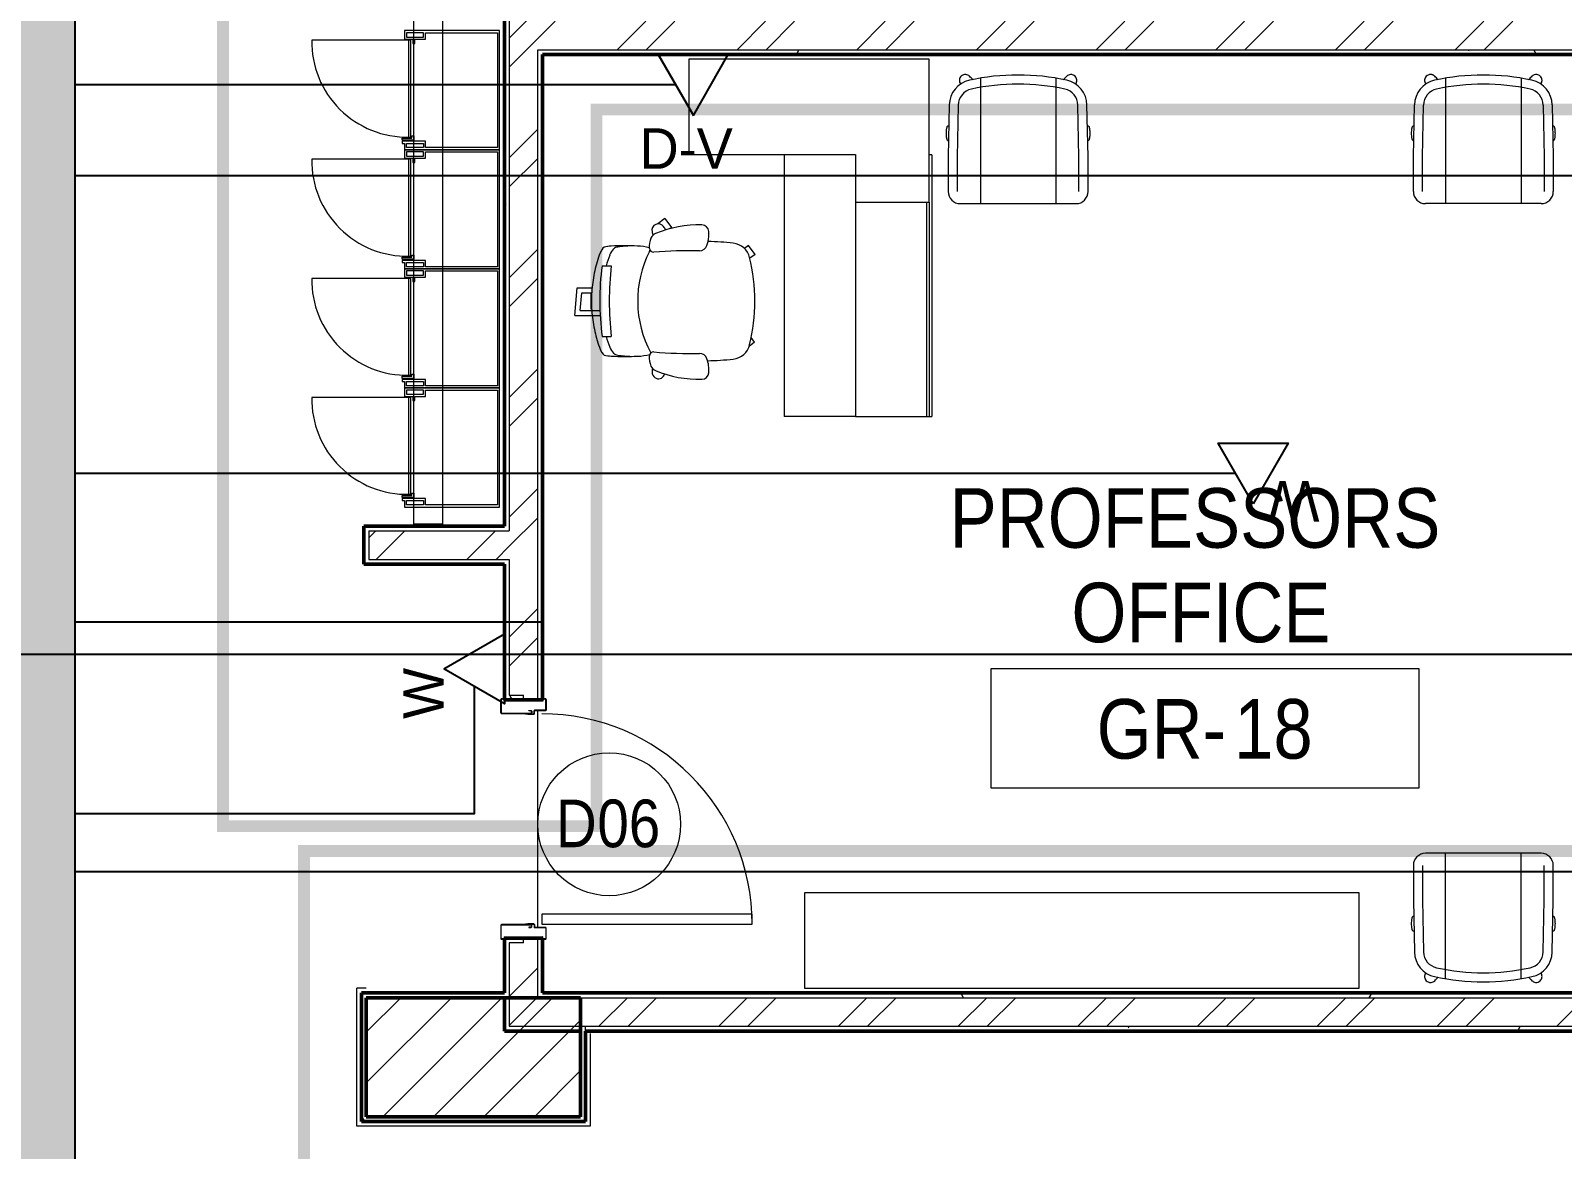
# Model space of a CAD drawing. Header units: millimetres. Extents: x -9358 to 257996, y -67499 to 9117.
# Drawn here: x 42630 to 49064, y -29425 to -24728 of the extents above; entities that cross this region are included whole.
import ezdxf

# ---------------------------------------------------------------- set-up
doc = ezdxf.new("R2010")
doc.units = ezdxf.units.MM
doc.header["$LTSCALE"] = 1000
for name, color, linetype, lineweight in [('123', 2, 'Continuous', 9), ('A-COL-RFC-1', 8, 'Continuous', 9), ('A-COL-RFC-2', 8, 'Continuous', 50), ('A-DOOR', 8, 'Continuous', 9), ('A-DOOR-1', 8, 'Continuous', 18), ('A-DOR', 8, 'Continuous', 9), ('A-FLR-PAT', 8, 'Continuous', 18), ('A-FRN', 8, 'Continuous', 9), ('A-GEN-MOD', 8, 'Continuous', 9), ('A-ROM-NAM', 8, 'Continuous', 9), ('A-TYP-DOR', 8, 'Continuous', 0), ('A-WAL-CLD', 8, 'Continuous', 9), ('A-WAL-CMU', 8, 'Continuous', 50), ('A-WAL-LOW-30', 8, 'Continuous', 18), ('A-WAL-PAT-1', 8, 'Continuous', 9)]:
    doc.layers.add(name, color=color, linetype=linetype, lineweight=lineweight)
for name, color, linetype in [('CCTV', 4, 'Continuous'), ('CCTVNET', 6, 'Continuous'), ('DATANET', 4, 'Continuous'), ('F POINT AGN', 7, 'Continuous'), ('LC-CABLE -10', 4, 'Continuous'), ('LC-T-OUTLET', 4, 'Continuous'), ('Route - rack1', 7, 'Continuous')]:
    doc.layers.add(name, color=color, linetype=linetype)
doc.styles.add('Arial_5', font='arial.ttf', dxfattribs={"width": 0.85, "height": 200})
doc.styles.add('Arial_7', font='arial.ttf', dxfattribs={"width": 0.85, "height": 200})
pattern_1 = [(0, (0, 0), (812.8, 203.2), [33.528, -576.072, 33.528, -576.072, -3251.2]), (0, (0, 0), (812.8, 203.2), [-1219.2, 33.528, -1185.672, 33.528, -576.072, -1422.4]), (0, (0, 0), (812.8, 203.2), [-3048, 33.528, -372.872, 33.528, -982.472]), (120, (304.8, 101.6), (-582.37636, 602.30545), [33.528, -576.072, 33.528, -576.072, -3251.2]), (120, (304.8, 101.6), (-582.37636, 602.30545), [-1219.2, 33.528, -1185.672, 33.528, -576.072, -1422.4]), (120, (304.8, 101.6), (-582.37636, 602.30545), [-3048, 33.528, -372.872, 33.528, -982.472]), (240, (406.4, 508), (-230.42364, -805.50545), [33.528, -576.072, 33.528, -576.072, -3251.2]), (240, (406.4, 508), (-230.42364, -805.50545), [-1219.2, 33.528, -1185.672, 33.528, -576.072, -1422.4]), (240, (406.4, 508), (-230.42364, -805.50545), [-3048, 33.528, -372.872, 33.528, -982.472])]
pattern_2 = [(45, (0, 0), (-251.4472, 251.4472), []), (45, (0, 381), (-251.4472, 251.4472), [])]

# ---------------------------------------------------------------- blocks, each defined once
blk = doc.blocks.new('Door Tag - Door Tag-41184-01-Ground Floor Plan')
at = {"layer": 'A-TYP-DOR'}
blk.add_circle((0, 0), 3, dxfattribs=at)
blk = doc.blocks.new('D-W')
at = {"color": 3, "elevation": 0}
blk.add_lwpolyline([(0, 254.5), (146.9, 0), (-146.9, 0), (0, 254.5)], dxfattribs=at)
at = {"layer": 'LC-T-OUTLET', "color": 2}
blk.add_attdef('W', (77.2, 236.3, 0), '', height=170, dxfattribs=at)
blk = doc.blocks.new('D-V')
at = {"color": 3}
blk.add_lwpolyline([(1.2, 256.5), (146.9, 0), (-146.9, 0), (1.2, 256.5)], dxfattribs=at)
at = {"layer": 'CCTV', "color": 2}
blk.add_attdef('D-V', (-225.1, 246.5), '', height=170, dxfattribs=at)
blk = doc.blocks.new('Wood door - 1000-Wood Door-2297988-01-Ground Floor Furniture Plan')
at = {"layer": 'A-DOOR'}
blk.add_arc((442, 77), 884, 90, 180, dxfattribs=at)
at = {"layer": 'A-DOOR-1'}
for p, q in [((442, 961), (399, 961)), ((399, 961), (399, 77)), ((442, 77), (442, 961)), ((-505, 92.5), (-505, 82.5)), ((-505, 92.5), (-505, 82.5)), ((-503.5, 92.5), (-503.5, 82.5)), ((-502.5, 95), (-457.5, 95)), ((-457.5, 95), (-502.5, 95)), ((-457.5, 93.5), (-502.5, 93.5)), ((-502.5, 81.5), (-495, 81.5)), ((-495, 80), (-502.5, 80)), ((-500, 80), (-495, 80)), ((-495, 81.5), (-495, 80)), ((-495, 80), (-495, -80)), ((-456.5, 92.5), (-456.5, 47)), ((-455, 92.5), (-455, 47)), ((-455, 47), (-455, 92.5)), ((399, 77), (442, 77)), ((455, 92.5), (455, 47)), ((455, 92.5), (455, 47)), ((456.5, 92.5), (456.5, 47)), ((502.5, 95), (457.5, 95)), ((502.5, 95), (457.5, 95)), ((457.5, 93.5), (502.5, 93.5)), ((495, 81.5), (495, 80)), ((502.5, 81.5), (495, 81.5)), ((495, 80), (502.5, 80)), ((495, -80), (495, 80)), ((495, 80), (500, 80)), ((503.5, 92.5), (503.5, 82.5)), ((505, 92.5), (505, 82.5)), ((505, 82.5), (505, 92.5)), ((-455.2, 23), (-455.2, 32.5)), ((-453.7, 23), (-455.2, 23)), ((-442.5, 46), (-454, 46)), ((-442.5, 46), (-454, 46)), ((-442.5, 44.5), (-454, 44.5)), ((-453.7, 32.5), (-453.7, 23)), ((-452.7, 35), (-445.7, 35)), ((-445.7, 33.5), (-452.7, 33.5)), ((-444.7, -92.5), (-444.7, 32.5)), ((-443.2, 32.5), (-443.2, 8.1)), ((-443.2, 8.4), (-441.5, 18.1)), ((-441.7, 8.1), (-443.2, 8.4)), ((-443.2, 8.1), (-443.2, -92.5)), ((-443.2, -92.5), (-443.2, 8.1)), ((-443.2, 8.1), (-441.7, 8.1)), ((-440, 18), (-441.7, 8.1)), ((-441.7, 8.1), (-440, 18)), ((-441.5, 18.1), (-441.5, 43.5)), ((-440, 43.5), (-440, 18)), ((-440, 18), (-440, 43.5)), ((440, 43.5), (440, 18)), ((440, 43.5), (440, 18)), ((440, 18), (441.7, 8.1)), ((440, 18), (441.7, 8.1)), ((441.5, 18.1), (441.5, 43.5)), ((443.2, 8.4), (441.5, 18.1)), ((441.7, 8.1), (443.2, 8.4)), ((441.7, 8.1), (443.2, 8.4)), ((442.5, 46), (454, 46)), ((454, 46), (442.5, 46)), ((442.5, 44.5), (454, 44.5)), ((443.2, 32.5), (443.2, 8.1)), ((443.2, 8.4), (443.2, -92.5)), ((443.2, 8.1), (443.2, -92.5)), ((444.7, -92.5), (444.7, 32.5)), ((452.7, 35), (445.7, 35)), ((445.7, 33.5), (452.7, 33.5)), ((453.7, 32.5), (453.7, 23)), ((453.7, 23), (455.2, 23)), ((455.2, 23), (455.2, 32.5)), ((-505, -92.5), (-505, -82.5)), ((-505, -82.5), (-505, -92.5)), ((-503.5, -82.5), (-503.5, -92.5)), ((-502.5, -80), (-495, -80)), ((-495, -81.5), (-502.5, -81.5)), ((-502.5, -93.5), (-445.7, -93.5)), ((-445.7, -95), (-502.5, -95)), ((-502.5, -95), (-445.7, -95)), ((-495, -80), (-500, -80)), ((-495, -81.5), (-495, -80)), ((502.5, -93.5), (445.7, -93.5)), ((445.7, -95), (502.5, -95)), ((445.7, -95), (502.5, -95)), ((495, -81.5), (495, -80)), ((502.5, -80), (495, -80)), ((500, -80), (495, -80)), ((495, -81.5), (502.5, -81.5)), ((503.5, -82.5), (503.5, -92.5)), ((505, -92.5), (505, -82.5)), ((505, -92.5), (505, -82.5))]:
    blk.add_line(p, q, dxfattribs=at)
for centre, radius, start, end in [((-502.5, 92.5), 2.5, 90, 180), ((-502.5, 92.5), 2.5, 90, 180), ((-502.5, 82.5), 2.5, 180, 270), ((-502.5, 82.5), 2.5, 180, 270), ((-502.5, 92.5), 1, 90, 180), ((-502.5, 82.5), 1, 180, 270), ((-457.5, 92.5), 2.5, 0, 90), ((-457.5, 92.5), 2.5, 0, 90), ((-457.5, 92.5), 1, 0, 90), ((457.5, 92.5), 2.5, 90, 180), ((457.5, 92.5), 2.5, 90, 180), ((457.5, 92.5), 1, 90, 180), ((502.5, 92.5), 2.5, 0, 90), ((502.5, 92.5), 2.5, 0, 90), ((502.5, 92.5), 1, 0, 90), ((502.5, 82.5), 1, 270, 0), ((502.5, 82.5), 2.5, 270, 0), ((502.5, 82.5), 2.5, 270, 0), ((-454, 47), 2.5, 180, 270), ((-452.7, 32.5), 2.5, 90, 180), ((-454, 47), 0.997, 180, 270), ((-454, 47), 0.997, 180, 270), ((-452.7, 32.5), 1.01, 90, 180), ((-445.7, 32.5), 2.5, 0, 90), ((-445.7, 32.5), 0.984, 0, 90), ((-442.5, 43.5), 2.5, 0, 90), ((-442.5, 43.5), 2.5, 0, 90), ((-442.5, 43.5), 1, 0, 90), ((442.5, 43.5), 2.5, 90, 180), ((442.5, 43.5), 2.5, 90, 180), ((442.5, 43.5), 1, 90, 180), ((445.7, 32.5), 2.5, 90, 180), ((445.7, 32.5), 0.984, 90, 180), ((452.7, 32.5), 2.5, 0, 90), ((452.7, 32.5), 1.01, 0, 90), ((454, 47), 2.5, 270, 0), ((454, 47), 0.997, 270, 0), ((454, 47), 0.979, 270, 360), ((-502.5, -82.5), 2.5, 90, 180), ((-502.5, -82.5), 2.5, 90, 180), ((-502.5, -92.5), 2.5, 180, 270), ((-502.5, -92.5), 2.5, 180, 270), ((-502.5, -82.5), 1.01, 90, 180), ((-502.5, -92.5), 1.03, 180, 270), ((-445.7, -92.5), 0.985, 270, 0), ((-445.7, -92.5), 2.5, 270, 0), ((-445.7, -92.5), 2.5, 270, 360), ((445.7, -92.5), 2.5, 180, 270), ((445.7, -92.5), 2.5, 180, 270), ((445.7, -92.5), 0.985, 180, 270), ((502.5, -82.5), 2.5, 0, 90), ((502.5, -82.5), 2.5, 0, 90), ((502.5, -82.5), 1.01, 0, 90), ((502.5, -92.5), 1.03, 270, 0), ((502.5, -92.5), 2.5, 270, 0), ((502.5, -92.5), 2.5, 270, 360)]:
    blk.add_arc(centre, radius, start, end, dxfattribs=at)
blk = doc.blocks.new('FR_Lockers-MLTPL_Dar - FR_Lockers-MLTPL_Dar-1703966-01-Ground Floor Furniture Plan')
at = {"layer": 'A-GEN-MOD'}
for p, q in [((-40, 382.2), (-40, 789.1)), ((-500, 400), (-500, 0)), ((-473.3, 400), (-500, 400)), ((-491.1, 391.1), (-473.3, 391.1)), ((-491.1, 320), (-491.1, 391.1)), ((-473.3, 408.9), (-473.3, 400)), ((-464.4, 408.9), (-473.3, 408.9)), ((-473.3, 391.1), (-473.3, 320)), ((-464.4, 311.1), (-464.4, 408.9)), ((-460, 408.9), (-451.1, 408.9)), ((-460, 360), (-460, 408.9)), ((-451.1, 408.9), (-451.1, 368.9)), ((-35.6, 400), (-35.6, 364.4)), ((0, 400), (-35.6, 400)), ((-26.7, 391.1), (-26.7, 320)), ((-8.9, 391.1), (-26.7, 391.1)), ((-8.9, 320), (-8.9, 391.1)), ((0, 0), (0, 400)), ((-442.2, 360), (-460, 360)), ((-451.1, 368.9), (-442.2, 368.9)), ((-446.7, 382.2), (-446.7, 373.3)), ((-40, 382.2), (-446.7, 382.2)), ((-446.7, 373.3), (-40, 373.3)), ((-442.2, 368.9), (-442.2, 360)), ((-53.3, 364.4), (-53.3, 355.6)), ((-35.6, 364.4), (-53.3, 364.4)), ((-53.3, 355.6), (-35.6, 355.6)), ((-40, 373.3), (-40, 382.2)), ((-35.6, 355.6), (-35.6, 311.1)), ((-473.3, 320), (-491.1, 320)), ((-491.1, 311.1), (-464.4, 311.1)), ((-491.1, 8.9), (-491.1, 311.1)), ((-35.6, 311.1), (-8.9, 311.1)), ((-26.7, 320), (-8.9, 320)), ((-8.9, 311.1), (-8.9, 8.9)), ((-500, 0), (0, 0)), ((-8.9, 8.9), (-491.1, 8.9))]:
    blk.add_line(p, q, dxfattribs=at)
blk.add_arc((-46.8, 389.2), 400, 89.03054, 181.28823, dxfattribs=at)
blk = doc.blocks.new('Walls 243 - Walls 41-1846516-01-Ground Floor Furniture Plan')
at = {"layer": 'A-FRN'}
for p, q in [((59274.7, -33081.6), (59274.7, -33481.6)), ((61604.7, -33081.6), (59274.7, -33081.6)), ((61604.7, -33481.6), (61604.7, -33081.6)), ((59274.7, -33481.6), (61604.7, -33481.6))]:
    blk.add_line(p, q, dxfattribs=at)
blk = doc.blocks.new('Scoop_Conference_Swivel_Chair_14893 - Scoop_Conference_Swivel_Chair_14893-746239-01-Ground Floor Furniture Plan')
at = {"layer": 'A-FRN'}
for p, q in [((-293.9, 139.9), (-293.9, -5.1)), ((-255.8, 139.9), (-255.8, -4.7)), ((243.1, 190.7), (-243.1, 190.7)), ((-158.6, -336.1), (-158.6, 190.7)), ((158.6, -336.1), (158.6, 190.7)), ((255.8, -4.7), (255.8, 139.9)), ((293.9, -5.1), (293.9, 139.9)), ((-293.9, -5.1), (-289.4, -224)), ((-255.8, -4.7), (-251.3, -223.2)), ((251.3, -223.2), (255.8, -4.7)), ((289.4, -224), (293.9, -5.1)), ((-292.5, -74.7), (-296, -74.7)), ((296, -74.7), (292.5, -74.7)), ((-296, -134.7), (-291.2, -134.7)), ((291.2, -134.7), (296, -134.7))]:
    blk.add_line(p, q, dxfattribs=at)
for centre, radius, start, end in [((-243.1, 139.9), 50.8, 90, 180), ((243.1, 139.9), 50.8, 0, 90), ((-181.4, -221.7), 108, 181.19256, 257.64827), ((-181.4, -221.7), 69.8, 181.19256, 257.64827), ((181.4, -221.7), 69.9, 282.35173, 358.80744), ((181.4, -221.7), 108, 282.35173, 358.80744), ((0, 606.8), 918, 257.64827, 282.35173), ((-221.9, -326.6), 24.9, 185.23282, 189), ((-221.9, -326.6), 24.9, 221.51523, 225), ((-221.9, -326.6), 24.9, 225, 228.48748), ((-221.9, -326.6), 24.9, 261, 264.76465), ((0, 606.8), 956.1, 257.64827, 282.35173)]:
    blk.add_arc(centre, radius, start, end, dxfattribs=at)
for points, knots in [([(-296, -134.7), (-296.5, -134.7), (-297.2, -133.8), (-298.3, -130.8), (-299, -127.8), (-299.8, -124.1), (-300.6, -118.4), (-301.3, -110), (-301.3, -99.3), (-300.6, -91), (-299.8, -85.2), (-299, -81.5), (-298.3, -78.5), (-297.2, -75.6), (-296.5, -74.7), (-296, -74.7)], [-1, -1, -1, -1, -0.888889, -0.833333, -0.777778, -0.722222, -0.666667, -0.555556, -0.444444, -0.333333, -0.277778, -0.222222, -0.166667, -0.111111, 0, 0, 0, 0]), ([(296, -74.7), (296.5, -74.7), (297.2, -75.6), (298.3, -78.5), (299, -81.5), (299.8, -85.2), (300.6, -91), (301.3, -99.3), (301.3, -110), (300.6, -118.4), (299.8, -124.1), (299, -127.8), (298.3, -130.8), (297.2, -133.8), (296.5, -134.7), (296, -134.7)], [-1, -1, -1, -1, -0.888889, -0.833333, -0.777778, -0.722222, -0.666667, -0.555556, -0.444444, -0.333333, -0.277778, -0.222222, -0.166667, -0.111111, 0, 0, 0, 0]), ([(-241.2, -310.9), (-242, -311.9), (-243.3, -313.8), (-244.9, -316.9), (-245.9, -320), (-246.6, -323.2), (-246.9, -327.5), (-246.1, -333.7), (-242.7, -341.1), (-236.4, -347.4), (-228.3, -351.1), (-219.5, -351.8), (-211.1, -349.5), (-206.3, -346.2), (-204.3, -344.2)], [-0.9668069, -0.9668069, -0.9668069, -0.9668069, -0.9166667, -0.875, -0.8333333, -0.7916667, -0.75, -0.6666667, -0.5555556, -0.4444444, -0.3333333, -0.2222222, -0.1111111, 0, 0, 0, 0]), ([(239.5, -344.2), (241.3, -342.3), (244.5, -337.9), (246.9, -330.3), (246.8, -322.4), (244.6, -315.8), (242.3, -312.2), (241.2, -310.9)], [-1, -1, -1, -1, -0.8, -0.6, -0.4, -0.2, -0.0666114, -0.0666114, -0.0666114, -0.0666114]), ([(204.3, -344.2), (206.3, -346.1), (210.8, -349.3), (219.8, -352), (230.2, -350.9), (236.8, -346.8), (239.5, -344.2)], [-1, -1, -1, -1, -0.785714, -0.571429, -0.285714, 0, 0, 0, 0])]:
    blk.add_open_spline(points, degree=3, knots=knots, dxfattribs=at)
for points in [[(-204.3, -344.2), (-199.5, -339.3), (-194.6, -334.4), (-189.8, -329.6)], [(189.8, -329.6), (194.6, -334.4), (199.5, -339.3), (204.3, -344.2)]]:
    blk.add_open_spline(points, degree=3, dxfattribs=at)
blk = doc.blocks.new('Scoop_Conference_Swivel_Chair_14893 - Scoop_Conference_Swivel_Chair_14893-748504-01-Ground Floor Furniture Plan')
at = {"layer": 'A-FRN'}
for p, q in [((-158.6, 336.1), (-158.6, -190.7)), ((158.6, 336.1), (158.6, -190.7)), ((-293.9, 5.1), (-289.4, 224)), ((-255.8, 4.7), (-251.3, 223.2)), ((251.3, 223.2), (255.8, 4.7)), ((289.4, 224), (293.9, 5.1)), ((-291.2, 134.7), (-296, 134.7)), ((296, 134.7), (291.2, 134.7)), ((-296, 74.7), (-292.5, 74.7)), ((292.5, 74.7), (296, 74.7)), ((-293.9, -139.9), (-293.9, 5.1)), ((-255.8, -139.9), (-255.8, 4.7)), ((255.8, 4.7), (255.8, -139.9)), ((293.9, 5.1), (293.9, -139.9)), ((243.1, -190.7), (-243.1, -190.7))]:
    blk.add_line(p, q, dxfattribs=at)
for centre, radius, start, end in [((-181.4, 221.7), 107.9, 102.35173, 178.80744), ((-221.9, 326.6), 24.9, 171, 174.76718), ((-221.9, 326.6), 24.9, 135, 138.48477), ((-221.9, 326.6), 24.9, 131.51252, 135), ((-221.9, 326.6), 24.9, 95.23535, 99), ((0, -606.8), 956.1, 77.64827, 102.35173), ((181.4, 221.7), 108, 1.19256, 77.64827), ((-181.4, 221.7), 69.8, 102.35173, 178.80744), ((0, -606.8), 918, 77.64827, 102.35173), ((181.4, 221.7), 69.9, 1.19256, 77.64827), ((-243.1, -139.9), 50.8, 180, 270), ((243.1, -139.9), 50.8, 270, 0)]:
    blk.add_arc(centre, radius, start, end, dxfattribs=at)
for points, knots in [([(-204.3, 344.2), (-205.8, 345.7), (-208.4, 347.6), (-212.2, 349.6), (-215.3, 350.6), (-218.5, 351.3), (-222.8, 351.6), (-229, 350.8), (-236.4, 347.4), (-242.7, 341.1), (-246.4, 333), (-247.1, 324.2), (-245, 316.6), (-242.4, 312.5), (-241.2, 310.9)], [-1, -1, -1, -1, -0.9166667, -0.875, -0.8333333, -0.7916667, -0.75, -0.6666667, -0.5555556, -0.4444444, -0.3333333, -0.2222222, -0.1111111, -0.0331931, -0.0331931, -0.0331931, -0.0331931]), ([(239.5, 344.2), (237.5, 346.2), (232.8, 349.5), (223.6, 352), (215.1, 351), (208.5, 347.7), (205.6, 345.4), (204.3, 344.2)], [-1, -1, -1, -1, -0.785714, -0.571429, -0.285714, -0.142857, 0, 0, 0, 0]), ([(241.2, 310.9), (243.1, 313.2), (245, 316.7), (246.3, 321.5), (246.9, 325.4), (246.7, 331), (244.5, 337.9), (241.3, 342.3), (239.5, 344.2)], [-0.9333886, -0.9333886, -0.9333886, -0.9333886, -0.7, -0.625, -0.55, -0.4, -0.2, 0, 0, 0, 0]), ([(-296, 74.7), (-296.5, 74.7), (-297.2, 75.6), (-298.3, 78.5), (-299, 81.5), (-299.8, 85.2), (-300.6, 91), (-301.3, 99.3), (-301.3, 110), (-300.6, 118.4), (-299.8, 124.1), (-299, 127.8), (-298.3, 130.8), (-297.2, 133.8), (-296.5, 134.7), (-296, 134.7)], [-1, -1, -1, -1, -0.888889, -0.833333, -0.777778, -0.722222, -0.666667, -0.555556, -0.444444, -0.333333, -0.277778, -0.222222, -0.166667, -0.111111, 0, 0, 0, 0]), ([(296, 134.7), (296.5, 134.7), (297.2, 133.8), (298.3, 130.8), (299, 127.8), (299.8, 124.1), (300.6, 118.4), (301.3, 110), (301.3, 99.3), (300.6, 91), (299.8, 85.2), (299, 81.5), (298.3, 78.5), (297.2, 75.6), (296.5, 74.7), (296, 74.7)], [-1, -1, -1, -1, -0.888889, -0.833333, -0.777778, -0.722222, -0.666667, -0.555556, -0.444444, -0.333333, -0.277778, -0.222222, -0.166667, -0.111111, 0, 0, 0, 0])]:
    blk.add_open_spline(points, degree=3, knots=knots, dxfattribs=at)
for points in [[(-189.8, 329.6), (-194.6, 334.4), (-199.5, 339.3), (-204.3, 344.2)], [(204.3, 344.2), (199.5, 339.3), (194.6, 334.4), (189.8, 329.6)]]:
    blk.add_open_spline(points, degree=3, dxfattribs=at)
blk = doc.blocks.new('Task chair 9554N35 - Task chair 9554N35-733048-01-Ground Floor Furniture Plan')
at = {"layer": 'A-FRN'}
for p, q in [((-59.9, 447.8), (56.2, 437.7)), ((-59.9, 447.8), (-59.9, 341.6)), ((-40.1, 424.9), (-40.1, 342.5)), ((-40.1, 424.9), (34.3, 418.4)), ((34.3, 418.4), (34.3, 377)), ((56.2, 437.7), (56.2, 375.4)), ((-148.6, 333.2), (-148.6, 294.8)), ((-33.2, 380), (34.3, 380)), ((-33.2, 377), (-33.2, 380)), ((148.6, 333.5), (148.6, 294.8)), ((208.7, 134.6), (213.5, 132.2)), ((346.3, 69.3), (309.5, 42.5)), ((346.3, 69.3), (324.3, 99.6)), ((309.5, 42.5), (303.3, 51.1)), ((-172.9, -306.8), (-189.9, -284.3)), ((-172.9, -306.8), (-153.2, -293.1)), ((196.3, -309), (180.3, -287)), ((196.3, -309), (233.1, -282.3)), ((233.1, -282.3), (220.5, -265))]:
    blk.add_line(p, q, dxfattribs=at)
for centre, radius, start, end in [((1, -773.4), 1116.7, 82.40675, 97.69875), ((1424.9, 239.6), 1657.1, 178.08469, 181.91531), ((192.1, 200.6), 424.1, 170.87537, 178.71964), ((-202, 267.3), 24.7, 131.85659, 178.73501), ((18.2, -231.9), 573.4, 106.91404, 111.62967), ((0, -988.3), 1291.7, 83.39468, 96.60532), ((-18.2, -231.9), 573.4, 68.37033, 73.08596), ((202, 267.3), 24.7, 1.26499, 48.14341), ((-192.1, 200.6), 424.1, 1.28036, 9.12463), ((-1424.9, 239.6), 1657.1, 358.08469, 1.91531), ((-239, 54.3), 81.3, 83.07154, 114.79327), ((-5.9, 191.7), 225.5, 181.91531, 194.98952), ((-231.5, 117.1), 18, 357.62611, 82.70838), ((1.2, -277.4), 461.4, 63.27249, 118.3184), ((223.3, 117.1), 18, 97.29162, 182.37389), ((230.8, 54.3), 81.3, 65.20673, 96.92846), ((5.9, 191.7), 225.5, 345.51786, 358.08469), ((157.4, -76.4), 485.9, 157.62283, 181.09869), ((-301, 96.7), 25.2, 129.57983, 236.58793), ((-296.1, 90.9), 32.8, 82.42017, 129.57983), ((-270.6, 142.7), 80.3, 236.58793, 244.06048), ((-257.7, 94.4), 37, 114.57567, 157.51846), ((-304.4, 28.7), 95.5, 76.87008, 82.42017), ((1706.6, -39.8), 1926.5, 175.34955, 181.07992), ((-1714.8, -39.8), 1926.5, 358.92008, 4.65045), ((249.5, 94.4), 37, 22.48154, 65.42433), ((351.4, -138.5), 268.8, 102.9497, 106.17349), ((-165.6, -76.4), 485.9, 358.90131, 22.37717), ((297.3, 97.1), 27.1, 305.0503, 102.9497), ((266.7, 140.7), 80.4, 293.45615, 305.0503), ((-298.4, -85.1), 30, 181.16926, 265.61497), ((-289.7, 26.9), 142.3, 265.59312, 289.57155), ((875.8, -92.8), 1126, 180.86126, 186.35861), ((-253.5, -75.2), 34, 289.57155, 358.42173), ((245.3, -75.2), 34, 181.57827, 250.42845), ((281.6, 26.9), 142.3, 250.42845, 257.15931), ((-875.8, -92.8), 1126, 353.64139, 359.03153), ((281.6, 26.9), 142.3, 257.15931, 274.40688), ((290.2, -85.1), 30, 274.38503, 358.83074), ((-163.7, -208.7), 80, 186.35861, 256.05837), ((163.7, -208.7), 80, 283.94166, 353.64139), ((0, 450.7), 759.4, 256.05837, 283.94166)]:
    blk.add_arc(centre, radius, start, end, dxfattribs=at)
for centre, major_axis, ratio, start_param, end_param in [((2833.6, 1083.6), (3058.7, 867.3), 0.246692, 3.007939, 3.042807), ((-182.4, 335.9), (44.1, 13.7), 0.260293, 1.734544, 2.951577), ((182.6, 337.1), (-43.9, 14.1), 0.248418, 3.3294, 4.551375), ((-2839.6, 1069.5), (-3064.8, 850.5), 0.246639, 3.238935, 3.272795), ((-2833.6, 1083.6), (-3058.7, 867.3), 0.246692, 3.240378, 3.275247), ((-178.1, 286.4), (48, 16.7), 0.376203, 1.755174, 2.42563), ((178.1, 286.7), (-48.1, 16.1), 0.383717, 3.814978, 4.524085)]:
    blk.add_ellipse(centre, major_axis=major_axis, ratio=ratio, start_param=start_param, end_param=end_param, dxfattribs=at)
blk.add_open_spline([(193.1, 345.6), (180.8, 349.8), (155.9, 357.6), (104.9, 369.7), (39.6, 378.5), (-39.7, 378.4), (-105, 369.4), (-155.9, 357.1), (-180.8, 349.3), (-193.1, 344.9)], degree=3, knots=[0, 0, 0, 0, 0.1, 0.2, 0.4, 0.6, 0.8, 0.9, 1, 1, 1, 1], dxfattribs=at)
blk = doc.blocks.new('secretary office - manager office -1 2-1846452-01-Ground Floor Furniture Plan')
at = {"layer": 'A-FRN'}
for p, q in [((-360, 310), (-950, 310)), ((-950, 310), (-950, 300)), ((-950, 300), (-950, -700)), ((-548, 320), (550, 320)), ((-548, 320), (-548, 310)), ((-350, 310), (-360, 310)), ((-350, 0), (-350, 310)), ((-350, 310), (550, 310)), ((550, 300), (-350, 300)), ((550, 300), (-350, 300)), ((550, 310), (550, 320)), ((550, 300), (550, 310)), ((550, 0), (550, 300)), ((-550, -700), (-550, 0)), ((-550, 0), (-350, 0)), ((-350, 0), (550, 0)), ((550, 0), (550, -300)), ((-550, -300), (550, -300)), ((-950, -700), (-550, -700))]:
    blk.add_line(p, q, dxfattribs=at)
blk = doc.blocks.new('M_Room Tag_Small - M_Room Tag_Small-919701-01-Ground Floor Furniture Plan')
at = {"layer": 'A-ROM-NAM'}
for p, q in [((9, 2.5), (-9, 2.5)), ((-9, 2.5), (-9, -2.5)), ((9, -2.5), (9, 2.5)), ((-9, -2.5), (9, -2.5))]:
    blk.add_line(p, q, dxfattribs=at)
blk = doc.blocks.new('G')
at = {"layer": 'A-COL-RFC-1'}
h = blk.add_hatch(dxfattribs=at)
h.set_pattern_fill('FP_4', color=256, style=0, pattern_type=2)
h.set_pattern_definition([(45, (0, 0), (-106.066, 106.066), [])])
h.paths.add_polyline_path([(44040, -29140), (44940, -29140), (44940, -28640), (44040, -28640)], flags=0)
at = {"layer": 'A-WAL-PAT-1'}
h = blk.add_hatch(dxfattribs=at)
h.set_pattern_fill('FP_2', color=256, style=0, pattern_type=2)
h.set_pattern_definition(pattern_1)
h.paths.add_polyline_path([(44640, -28760), (44640, -28640), (44620, -28640), (44620, -28760)], flags=0)
h.paths.add_polyline_path([(44640, -28620), (44640, -28410), (44700, -28410), (44700, -28390), (44620, -28390), (44620, -28620)], flags=0)
h.paths.add_polyline_path([(44700, -27390), (44700, -27370), (44640, -27370), (44640, -26800), (44620, -26800), (44620, -27390)], flags=0)
h.paths.add_polyline_path([(44620, -26680), (44640, -26680), (44640, -22550), (44620, -22550), (44620, -26660)], flags=0)
h.paths.add_polyline_path([(44620, -22430), (44640, -22430), (44640, -22020), (44700, -22020), (44700, -22000), (44620, -22000), (44620, -22410)], flags=0)
h.paths.add_polyline_path([(44700, -21000), (44700, -20980), (44640, -20980), (44640, -20770), (44620, -20770), (44620, -21000)], flags=0)
h.paths.add_polyline_path([(44640, -20750), (44640, -20250), (44620, -20250), (44620, -20750)], flags=0)
h.paths.add_polyline_path([(44640, -20230), (44640, -20020), (44700, -20020), (44700, -20000), (44620, -20000), (44620, -20230)], flags=0)
h.paths.add_polyline_path([(44700, -19000), (44700, -18980), (44640, -18980), (44640, -18570), (44620, -18570), (44620, -19000)], flags=0)
h.paths.add_polyline_path([(44640, -18450), (44640, -14320), (44620, -14320), (44620, -18450)], flags=0)
h.paths.add_polyline_path([(44640, -14200), (44640, -13820), (44700, -13820), (44700, -13800), (44620, -13800), (44620, -14200)], flags=0)
h.paths.add_polyline_path([(44700, -12800), (44700, -12780), (44640, -12780), (44640, -12550), (44620, -12550), (44620, -12800)], flags=0)
h = blk.add_hatch(dxfattribs=at)
h.set_pattern_fill('FP_1', color=256, style=0, pattern_type=2)
h.set_pattern_definition(pattern_2)
h.paths.add_polyline_path([(44760, -28640), (44760, -28390), (44700, -28390), (44700, -28410), (44640, -28410), (44640, -28640)], flags=0)
h.paths.add_polyline_path([(44700, -27390), (44760, -27390), (44760, -22000), (44700, -22000), (44700, -22020), (44640, -22020), (44640, -27370), (44700, -27370)], flags=0)
h.paths.add_polyline_path([(44760, -21000), (44760, -20000), (44700, -20000), (44700, -20020), (44640, -20020), (44640, -20980), (44700, -20980), (44700, -21000)], flags=0)
h.paths.add_polyline_path([(44700, -19000), (44760, -19000), (44760, -13800), (44700, -13800), (44700, -13820), (44640, -13820), (44640, -18980), (44700, -18980)], flags=0)
h.paths.add_polyline_path([(44760, -12800), (44760, -12550), (44640, -12550), (44640, -12780), (44700, -12780), (44700, -12800)], flags=0)
h = blk.add_hatch(dxfattribs=at)
h.set_pattern_fill('FP_2', color=256, style=0, pattern_type=2)
h.set_pattern_definition(pattern_1)
h.paths.add_polyline_path([(44780, -28620), (44780, -28390), (44760, -28390), (44760, -28620)], flags=0)
h.paths.add_polyline_path([(44760, -27390), (44780, -27390), (44780, -24660), (44760, -24660), (44760, -27095.3)], flags=0)
h.paths.add_polyline_path([(44780, -24540), (44780, -22000), (44760, -22000), (44760, -24540)], flags=0)
h.paths.add_polyline_path([(44760, -21000), (44780, -21000), (44780, -20770), (44760, -20770), (44760, -20952.1)], flags=0)
h.paths.add_polyline_path([(44760, -20750), (44780, -20750), (44780, -20560), (44760, -20560), (44760, -20590.7)], flags=0)
h.paths.add_polyline_path([(44780, -20440), (44780, -20250), (44760, -20250), (44760, -20440)], flags=0)
h.paths.add_polyline_path([(44780, -20230), (44780, -20000), (44760, -20000), (44760, -20230)], flags=0)
h.paths.add_polyline_path([(44780, -19000), (44780, -16460), (44760, -16460), (44760, -19000)], flags=0)
h.paths.add_polyline_path([(44780, -16340), (44780, -13800), (44760, -13800), (44760, -16340)], flags=0)
h.paths.add_polyline_path([(44760, -12800), (44780, -12800), (44780, -12570), (44760, -12570), (44760, -12640.6)], flags=0)
h = blk.add_hatch(dxfattribs=at)
h.set_pattern_fill('FP_1', color=256, style=0, pattern_type=2)
h.set_pattern_definition(pattern_2)
h.paths.add_polyline_path([(50750, -24660), (50750, -24540), (44760, -24540), (44760, -24660), (50730, -24660)], flags=0)
h = blk.add_hatch(dxfattribs=at)
h.set_pattern_fill('FP_2', color=256, style=0, pattern_type=2)
h.set_pattern_definition(pattern_1)
h.paths.add_polyline_path([(50730, -24680), (50730, -24660), (44780, -24660), (44780, -24680), (50272.7, -24680)], flags=0)
h = blk.add_hatch(dxfattribs=at)
h.set_pattern_fill('FP_2', color=256, style=0, pattern_type=2)
h.set_pattern_definition(pattern_1)
h.paths.add_polyline_path([(44030, -26820), (44620, -26820), (44620, -26800), (44050, -26800), (44050, -26680), (44030, -26680), (44030, -26800)], flags=0)
h = blk.add_hatch(dxfattribs=at)
h.set_pattern_fill('FP_1', color=256, style=0, pattern_type=2)
h.set_pattern_definition(pattern_2)
h.paths.add_polyline_path([(44050, -26800), (44640, -26800), (44640, -26680), (44050, -26680)], flags=0)
h = blk.add_hatch(dxfattribs=at)
h.set_pattern_fill('FP_2', color=256, style=0, pattern_type=2)
h.set_pattern_definition(pattern_1)
h.paths.add_polyline_path([(44040, -28640), (44640, -28640), (44640, -28620), (44040, -28620)], flags=0)
h = blk.add_hatch(dxfattribs=at)
h.set_pattern_fill('FP_2', color=256, style=0, pattern_type=2)
h.set_pattern_definition(pattern_1)
h.paths.add_polyline_path([(50730, -28640), (50730, -28620), (44760, -28620), (44760, -28640), (50272.7, -28640)], flags=0)
h = blk.add_hatch(dxfattribs=at)
h.set_pattern_fill('FP_1', color=256, style=0, pattern_type=2)
h.set_pattern_definition(pattern_2)
h.paths.add_polyline_path([(50530, -28760), (50750, -28760), (50750, -28640), (44640, -28640), (44640, -28760), (50272.7, -28760)], flags=0)
h = blk.add_hatch(dxfattribs=at)
h.set_pattern_fill('FP_2', color=256, style=0, pattern_type=2)
h.set_pattern_definition(pattern_1)
h.paths.add_polyline_path([(50750, -28780), (50750, -28760), (50550, -28760), (50550, -28780)], flags=0)
h.paths.add_polyline_path([(50272.7, -28780), (50530, -28780), (50530, -28760), (44960, -28760), (44960, -28780), (49289.6, -28780)], flags=0)
h.paths.add_polyline_path([(44865.5, -28780), (44940, -28780), (44940, -28760), (44620, -28760), (44620, -28780)], flags=0)
h = blk.add_hatch(dxfattribs=at)
h.set_pattern_fill('FP_2', color=256, style=0, pattern_type=2)
h.set_pattern_definition(pattern_1)
h.paths.add_polyline_path([(44374, -29160), (44940, -29160), (44940, -29140), (44020, -29140), (44020, -29160)], flags=0)
at = {"layer": 'A-COL-RFC-2'}
for p, q in [((44040, -28640), (44040, -29140)), ((44940, -28640), (44040, -28640)), ((44940, -29140), (44940, -28640)), ((44040, -29140), (44940, -29140))]:
    blk.add_line(p, q, dxfattribs=at)
at = {"layer": 'A-FLR-PAT'}
for p, q in [((44760, -27395), (44760, -27390)), ((44760, -28345), (44760, -27435)), ((44760, -28390), (44760, -28385))]:
    blk.add_line(p, q, dxfattribs=at)
at = {"layer": 'A-WAL-CLD'}
for p, q in [((44640, -22550), (44640, -26680)), ((44760, -27390), (44760, -24660)), ((44760, -24660), (50750, -24660)), ((44050, -26680), (44640, -26680)), ((44050, -26680), (44050, -26800)), ((44050, -26800), (44640, -26800)), ((44640, -26800), (44640, -27370)), ((44640, -27370), (44700, -27370)), ((44700, -27390), (44700, -27370)), ((44640, -28410), (44640, -28620)), ((44700, -28410), (44640, -28410)), ((44700, -28410), (44700, -28390)), ((44760, -28640), (44760, -28390)), ((44640, -28620), (44640, -28760)), ((44760, -28640), (50750, -28640)), ((44640, -28760), (50750, -28760)), ((44940, -28780), (44940, -28760)), ((44960, -28780), (44960, -28760))]:
    blk.add_line(p, q, dxfattribs=at)
at = {"layer": 'A-WAL-CMU'}
for p, q in [((44620, -22570), (44620, -26660)), ((44780, -27390), (44780, -24680)), ((44780, -24680), (50730, -24680)), ((44620, -26660), (44030, -26660)), ((44030, -26660), (44030, -26820)), ((44030, -26820), (44620, -26820)), ((44620, -26820), (44620, -27390)), ((44620, -27390), (44780, -27390)), ((44620, -28390), (44620, -28620)), ((44780, -28390), (44620, -28390)), ((44780, -28620), (44780, -28390)), ((44020, -28620), (44020, -29160)), ((44620, -28620), (44020, -28620)), ((50730, -28620), (44780, -28620)), ((44040, -29140), (44040, -28640)), ((44040, -28640), (44620, -28640)), ((44620, -28640), (44620, -28780)), ((44620, -28780), (44940, -28780)), ((44940, -28780), (44940, -29140)), ((44960, -28780), (50530, -28780)), ((44960, -29160), (44960, -28780)), ((44940, -29140), (44040, -29140)), ((44020, -29160), (44960, -29160))]:
    blk.add_line(p, q, dxfattribs=at)
at = {"layer": 'A-WAL-LOW-30'}
for p, q in [((44240, -26660), (44240, -22580)), ((44360, -22580), (44360, -26660)), ((44240, -26650), (44360, -26650)), ((44000, -29180), (44000, -28600)), ((44040, -28600), (44000, -28600)), ((44980, -28790), (44980, -29180)), ((44980, -29180), (44000, -29180))]:
    blk.add_line(p, q, dxfattribs=at)
at = {"layer": 'A-DOR', "rotation": 270.0000000000002}
blk.add_blockref('Wood door - 1000-Wood Door-2297988-01-Ground Floor Furniture Plan', (44700, -27890), dxfattribs=at)
at = {"layer": 'A-FRN'}
for name, p, rotation in [('secretary office - manager office -1 2-1846452-01-Ground Floor Furniture Plan', (46095, -25650), 269.9999999999981), ('Scoop_Conference_Swivel_Chair_14893 - Scoop_Conference_Swivel_Chair_14893-746239-01-Ground Floor Furniture Plan', (46777.9, -25115.5), 180.0000349317603), ('Scoop_Conference_Swivel_Chair_14893 - Scoop_Conference_Swivel_Chair_14893-748504-01-Ground Floor Furniture Plan', (48732.1, -25115.5), 359.9999650682396), ('Task chair 9554N35 - Task chair 9554N35-733048-01-Ground Floor Furniture Plan', (45363.8, -25715.5), 90.00000000000288), ('Scoop_Conference_Swivel_Chair_14893 - Scoop_Conference_Swivel_Chair_14893-746239-01-Ground Floor Furniture Plan', (48732.1, -28224.5), 3.4931760347e-05)]:
    blk.add_blockref(name, p, dxfattribs=dict(at, rotation=rotation))
blk.add_blockref('Walls 243 - Walls 41-1846516-01-Ground Floor Furniture Plan', (-13393.4, 4881.6), dxfattribs=at)
at = {"layer": 'A-GEN-MOD'}
for p, rotation in [((44600, -24580), 90.00000000000033), ((44600, -25080), 90.00000000000033), ((44600, -25580), 90.00000000000033), ((44600, -26080), 89.99999999999996)]:
    blk.add_blockref('FR_Lockers-MLTPL_Dar - FR_Lockers-MLTPL_Dar-1703966-01-Ground Floor Furniture Plan', p, dxfattribs=dict(at, rotation=rotation))
at = {"layer": 'A-ROM-NAM', "xscale": 99.99999999999991, "yscale": 99.99999999999991, "zscale": 99.99999999999991}
blk.add_blockref('M_Room Tag_Small - M_Room Tag_Small-919701-01-Ground Floor Furniture Plan', (47562.7, -27509.5), dxfattribs=at)
at = {"layer": 'A-ROM-NAM', "char_height": 250, "attachment_point": 1, "style": 'Arial_5'}
for s, insert, width in [('PROFESSORS', (46490.1, -26500.9), 2633.543), ('OFFICE', (47002, -26897.8), 1392.531), ('GR-', (47107.9, -27386.4), 699.873), ('18', (47685.3, -27386.4), 418.481)]:
    blk.add_mtext(s, dxfattribs=dict(at, insert=insert, width=width))
blk = doc.blocks.new('datatray')
at = {"layer": '123'}
h = blk.add_hatch(color=4, dxfattribs=at)
h.dxf.hatch_style = 1
h.paths.add_polyline_path([(302434, -43813.9), (311773, -43813.9), (311773, -43513.9), (311473, -43513.9), (301671, -43513.9), (301671, -38365), (301471, -38365), (301100, -38365), (301100, -38565), (301471, -38565), (301471, -43513.9), (287538, -43513.9), (287538, -38565), (287909, -38565), (287909, -38365), (287538, -38365), (287338, -38365), (287338, -43513.9), (277443, -43513.9), (277443, -4790), (277143, -4790), (277143, -43813.9), (301834, -43813.9), (301852.6, -52052), (299770, -52052), (299770, -52652), (301854, -52652), (302454, -52652)])
h.paths.add_polyline_path([(311773, -4790), (311473, -4790), (311473, -43513.9), (311773, -43513.9)])
at = {"layer": 'LC-CABLE -10', "color": 4}
blk.add_lwpolyline([(311473, -4790), (311773, -4790), (311773, -43513.9)], dxfattribs=at)
blk = doc.blocks.new('RACK1 - ROUTE')
at = {"layer": 'F POINT AGN', "color": 1, "const_width": 50}
blk.add_lwpolyline([(43778, -44543), (43778, -28172), (50391, -28172), (50391, -25059), (45007, -25059), (45007, -28068), (43438, -28068), (43438, -21701), (45339, -21701), (45339, -24175), (50505, -24175), (50505, -21279), (43451, -21279), (43451, -19582), (50123, -19582), (50123, -16877)], dxfattribs=at)

msp = doc.modelspace()

# ---------------------------------------------------------------- block references
msp.add_blockref('G', (0, -148.1))

# ---------------------------------------------------------------- next in the draw order: linework, layer by layer
at = {"layer": 'CCTVNET', "color": 3}
msp.add_lwpolyline([(51477.6, -27778), (51477.6, -27347.2), (42490.8, -27347.2)], dxfattribs=at)
at = {"layer": 'DATANET', "color": 3}
msp.add_line((45339.5, -24955.3), (42815, -24955.3), dxfattribs=at)
at = {"layer": 'DATANET', "color": 3, "ltscale": 50}
msp.add_line((47691.5, -26587.3), (42815, -26587.3), dxfattribs=at)
at = {"layer": 'DATANET', "color": 3, "ltscale": 0.05}
msp.add_line((44780, -27211.1), (42815, -27211.1), dxfattribs=at)
at = {"layer": 'DATANET', "color": 3}
for points in [[(50169.8, -24955.3), (49954, -24955.3), (49954, -25337.1), (42815, -25337.1)], [(44492.8, -27480.5), (44492.8, -28016.1), (42815, -28016.1)], [(50225.5, -28640.9), (49996, -28640.9), (49996, -28259.1), (42815, -28259.1)]]:
    msp.add_lwpolyline(points, dxfattribs=at)

# ---------------------------------------------------------------- next in the draw order: block references
at = {"layer": 'A-TYP-DOR', "xscale": 99.99999999999991, "yscale": 99.99999999999991, "zscale": 99.99999999999991}
msp.add_blockref('Door Tag - Door Tag-41184-01-Ground Floor Plan', (45060, -28060), dxfattribs=at)
at = {"layer": 'DATANET'}
msp.add_blockref('datatray', (-268957, -148.1), dxfattribs=at)
at = {"layer": 'DATANET', "color": 3}
ref = msp.add_blockref('D-V', (45413, -24828.1), dxfattribs=dict(at, xscale=-1, rotation=180))
ref.add_attrib('D-V', 'D-V', (45188, -25308.1), dxfattribs={"layer": 'CCTV', "color": 3, "height": 170})
ref = msp.add_blockref('D-W', (47765, -26460.1, 0), dxfattribs=dict(at, rotation=180))
ref.add_attrib('W', 'W', (48044, -26619.1), dxfattribs={"layer": 'LC-T-OUTLET', "color": 3, "height": 170, "rotation": 180})
ref = msp.add_blockref('D-W', (44620, -27407.1, 0), dxfattribs=dict(at, rotation=90))
ref.add_attrib('W', 'W', (44365, -27618), dxfattribs={"layer": 'LC-T-OUTLET', "color": 3, "height": 170, "rotation": 90})
at = {"layer": 'Route - rack1', "color": 1}
msp.add_blockref('RACK1 - ROUTE', (0, 0), dxfattribs=at)

# ---------------------------------------------------------------- next in the draw order: texts
at = {"layer": 'A-TYP-DOR', "char_height": 200, "attachment_point": 1, "style": 'Arial_7'}
for s, insert, width in [('D', (44836.3, -27956.4), 211.245), ('06', (45010.6, -27956.4), 327.088)]:
    msp.add_mtext(s, dxfattribs=dict(at, insert=insert, width=width))

doc.saveas('drawing.dxf')
